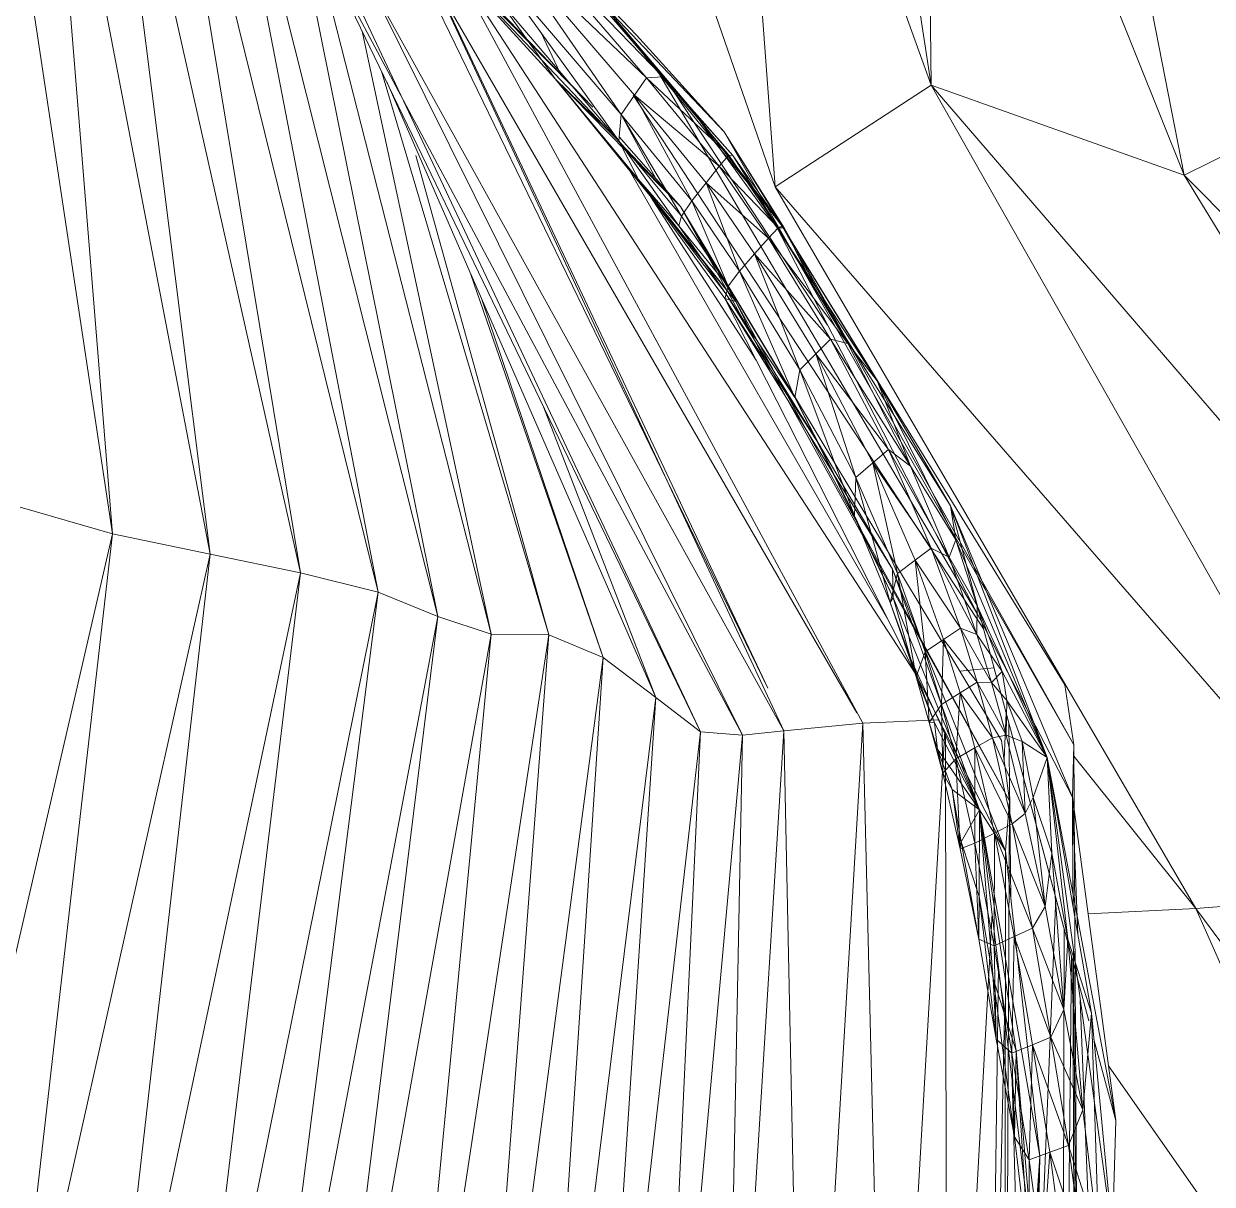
# Model space of a CAD drawing. Header units: millimetres. Extents: x -8546 to 211781, y -3000 to 31870.
# Drawn here: x -4209.31 to -4163.77, y 2636.66 to 2681.13 of the extents above; entities that cross this region are included whole.
import ezdxf

# ---------------------------------------------------------------- set-up
doc = ezdxf.new("R2010")
doc.units = ezdxf.units.MM
doc.layers.add('G-IMPT', color=8, linetype='Continuous', lineweight=9)
doc.layers.add('I-FURN', color=30, linetype='Continuous', lineweight=9)

# ---------------------------------------------------------------- blocks, each defined once
blk = doc.blocks.new('Artificial banana plant 1500mm - Family 4__C1-728657-Begane grond')
at = {"layer": 'G-IMPT'}
for p, q in [((234.186, 48.772), (238.212, 21.906)), ((234.186, 48.772), (238.212, 21.906)), ((230.295, 43.95), (232.244, 18.005)), ((230.295, 43.95), (232.244, 18.005)), ((230.295, 43.95), (238.212, 21.906)), ((230.295, 43.95), (238.212, 21.906)), ((238.013, 43.146), (238.212, 21.906)), ((238.013, 43.146), (238.212, 21.906)), ((238.013, 43.146), (247.911, 18.459)), ((238.013, 43.146), (247.911, 18.459)), ((223.66, 42.717), (232.244, 18.005)), ((223.66, 42.717), (232.244, 18.005)), ((243.489, 41.101), (247.911, 18.459)), ((243.489, 41.101), (247.911, 18.459)), ((206.381, 37.387), (214.049, 3.216)), ((206.381, 37.387), (214.049, 3.216)), ((206.381, 37.387), (210.586, 3.926)), ((206.381, 37.387), (210.586, 3.926)), ((217.023, 2.477), (208.393, 37.466)), ((217.023, 2.477), (208.393, 37.466)), ((208.393, 37.466), (214.049, 3.216)), ((208.393, 37.466), (214.049, 3.216)), ((201.986, 37.051), (206.841, 4.707)), ((201.986, 37.051), (206.841, 4.707)), ((204.228, 37.109), (210.586, 3.926)), ((204.228, 37.109), (210.586, 3.926)), ((204.228, 37.109), (206.841, 4.707)), ((204.228, 37.109), (206.841, 4.707)), ((219.315, 1.544), (210.324, 37.235)), ((219.315, 1.544), (210.324, 37.235)), ((210.324, 37.235), (217.023, 2.477)), ((210.324, 37.235), (217.023, 2.477)), ((215.442, 35.805), (226.925, 23.824)), ((215.442, 35.805), (226.925, 23.824)), ((213.727, 32.905), (225.257, 21.059)), ((213.727, 32.905), (225.257, 21.059)), ((213.341, 31.172), (219.315, 1.544)), ((213.341, 31.172), (219.315, 1.544)), ((213.471, 30.914), (229.377, -2.88)), ((213.471, 30.914), (229.377, -2.88)), ((217.256, 30.013), (231.955, -1.203)), ((217.256, 30.013), (231.955, -1.203)), ((214.243, 28.752), (221.355, 0.864)), ((214.243, 28.752), (221.355, 0.864)), ((217.253, 29.094), (231.955, -1.203)), ((222.064, 28.275), (227.312, 22.182)), ((222.064, 28.275), (227.312, 22.182)), ((222.064, 28.275), (227.937, 22.222)), ((222.064, 28.275), (227.937, 22.222)), ((223.124, 27.81), (227.937, 22.222)), ((223.124, 27.81), (227.937, 22.222)), ((223.812, 22.144), (218.98, 27.431)), ((223.812, 22.144), (218.98, 27.431)), ((218.98, 27.431), (228.606, 17.255)), ((218.98, 27.431), (228.606, 17.255)), ((218.98, 27.431), (225.257, 21.059)), ((218.98, 27.431), (225.257, 21.059)), ((226.852, 21.515), (221.652, 27.57)), ((226.343, 20.774), (221.652, 27.57)), ((226.343, 20.774), (221.652, 27.57)), ((221.652, 27.57), (226.852, 21.515)), ((221.652, 27.57), (227.312, 22.182)), ((221.652, 27.57), (227.312, 22.182)), ((214.888, 27.135), (229.377, -2.88)), ((214.888, 27.135), (229.377, -2.88)), ((214.888, 27.135), (230.983, -3.008)), ((214.888, 27.135), (230.983, -3.008)), ((225.257, 21.059), (219.851, 26.641)), ((225.257, 21.059), (219.851, 26.641)), ((219.851, 26.641), (237.609, -0.629)), ((219.851, 26.641), (237.609, -0.629)), ((219.851, 26.641), (235.601, -2.549)), ((219.851, 26.641), (235.601, -2.549)), ((226.343, 20.774), (221.2, 26.792)), ((226.343, 20.774), (221.2, 26.792)), ((221.2, 26.792), (226.242, 19.768)), ((221.2, 26.792), (226.242, 19.768)), ((216.511, 26.145), (230.983, -3.008)), ((216.511, 26.145), (230.983, -3.008)), ((219.17, 25.863), (235.369, -2.149)), ((219.17, 25.863), (235.369, -2.149)), ((219.17, 25.863), (232.573, -2.834)), ((219.17, 25.863), (232.573, -2.834)), ((217.116, 25.055), (232.573, -2.834)), ((217.116, 25.055), (232.573, -2.834)), ((226.242, 19.768), (221.612, 25.219)), ((226.242, 19.768), (221.612, 25.219)), ((221.612, 25.219), (223.812, 22.144)), ((221.612, 25.219), (223.812, 22.144)), ((225.561, 25.09), (228.951, 21.089)), ((225.561, 25.09), (228.951, 21.089)), ((225.561, 25.09), (232.578, 16.432)), ((225.561, 25.09), (232.578, 16.432)), ((227.937, 22.222), (225.561, 25.09)), ((227.937, 22.222), (225.561, 25.09)), ((225.561, 25.09), (230.279, 20.119)), ((225.561, 25.09), (230.279, 20.119)), ((216.412, 23.978), (221.355, 0.864)), ((216.412, 23.978), (221.355, 0.864)), ((223.27, 23.909), (223.998, 22.359)), ((223.27, 23.909), (223.998, 22.359)), ((226.925, 23.824), (230.279, 20.119)), ((226.925, 23.824), (230.279, 20.119)), ((217.156, 22.436), (223.564, 0.834)), ((217.156, 22.436), (223.564, 0.834)), ((217.353, 22.03), (227.662, -1.566)), ((217.353, 22.03), (227.662, -1.566)), ((223.812, 22.144), (230.726, 13.614)), ((223.812, 22.144), (230.726, 13.614)), ((226.242, 19.768), (223.812, 22.144)), ((226.242, 19.768), (223.812, 22.144)), ((227.004, 18.293), (223.812, 22.144)), ((227.004, 18.293), (223.812, 22.144)), ((223.812, 22.144), (228.606, 17.255)), ((223.812, 22.144), (228.606, 17.255)), ((227.312, 22.182), (226.852, 21.515)), ((227.312, 22.182), (226.852, 21.515)), ((227.312, 22.182), (227.937, 22.222)), ((227.312, 22.182), (227.937, 22.222)), ((227.312, 22.182), (230.093, 18.804)), ((227.312, 22.182), (230.093, 18.804)), ((227.312, 22.182), (230.466, 19.216)), ((227.312, 22.182), (230.466, 19.216)), ((227.822, 22.3), (240.005, 1.611)), ((227.822, 22.3), (240.005, 1.611)), ((227.937, 22.222), (230.466, 19.216)), ((227.937, 22.222), (230.466, 19.216)), ((227.937, 22.222), (228.951, 21.089)), ((227.937, 22.222), (228.951, 21.089)), ((227.937, 22.222), (230.613, 19.202)), ((227.937, 22.222), (230.613, 19.202)), ((232.244, 18.005), (238.212, 21.906)), ((232.244, 18.005), (238.212, 21.906)), ((238.212, 21.906), (247.911, 18.459)), ((238.212, 21.906), (247.911, 18.459)), ((238.212, 21.906), (255.776, -9.077)), ((238.212, 21.906), (255.776, -9.077)), ((238.212, 21.906), (264.148, -8.197)), ((238.212, 21.906), (264.148, -8.197)), ((247.911, 18.459), (255.539, 22.199)), ((247.911, 18.459), (255.539, 22.199)), ((226.852, 21.515), (226.343, 20.774)), ((226.852, 21.515), (226.343, 20.774)), ((226.8, 21.515), (240.224, 1.073)), ((226.8, 21.515), (240.224, 1.073)), ((229.595, 18.165), (226.852, 21.515)), ((229.049, 17.468), (226.852, 21.515)), ((229.049, 17.468), (226.852, 21.515)), ((226.852, 21.515), (229.595, 18.165)), ((226.852, 21.515), (230.093, 18.804)), ((226.852, 21.515), (230.093, 18.804)), ((228.392, 21.597), (234.246, 12.711)), ((228.392, 21.597), (234.246, 12.711)), ((228.951, 21.089), (230.613, 19.202)), ((228.951, 21.089), (230.613, 19.202)), ((228.951, 21.089), (232.578, 16.432)), ((228.951, 21.089), (232.578, 16.432)), ((228.951, 21.089), (232.313, 16.438)), ((228.951, 21.089), (232.313, 16.438)), ((228.951, 21.089), (232.501, 16.499)), ((228.951, 21.089), (232.501, 16.499)), ((226.343, 20.774), (226.243, 19.767)), ((226.343, 20.774), (226.243, 19.767)), ((226.338, 20.774), (227.684, 18.303)), ((226.338, 20.774), (227.684, 18.303)), ((229.049, 17.468), (226.343, 20.774)), ((229.049, 17.468), (226.343, 20.774)), ((226.343, 20.774), (228.647, 16.879)), ((226.343, 20.774), (228.647, 16.879)), ((230.279, 20.119), (232.578, 16.432)), ((230.279, 20.119), (232.578, 16.432)), ((230.279, 20.119), (243.689, -3.382)), ((230.279, 20.119), (243.689, -3.382)), ((230.279, 20.119), (243.333, -1.082)), ((230.279, 20.119), (243.333, -1.082)), ((228.647, 16.879), (226.243, 19.767)), ((228.647, 16.879), (226.243, 19.767)), ((226.243, 19.767), (228.55, 16.514)), ((226.243, 19.767), (228.55, 16.514)), ((226.243, 19.767), (227.004, 18.293)), ((226.243, 19.767), (227.004, 18.293)), ((228.606, 17.255), (226.258, 19.922)), ((228.606, 17.255), (226.258, 19.922)), ((218.465, 19.205), (223.564, 0.834)), ((218.465, 19.205), (223.564, 0.834)), ((230.093, 18.804), (230.466, 19.216)), ((230.093, 18.804), (230.466, 19.216)), ((230.466, 19.216), (232.35, 16.438)), ((230.466, 19.216), (232.35, 16.438)), ((230.466, 19.216), (230.613, 19.202)), ((230.466, 19.216), (230.613, 19.202)), ((230.613, 19.202), (232.501, 16.499)), ((230.613, 19.202), (232.501, 16.499)), ((232.35, 16.438), (230.613, 19.202)), ((232.35, 16.438), (230.613, 19.202)), ((230.093, 18.804), (229.595, 18.165)), ((230.093, 18.804), (229.595, 18.165)), ((230.093, 18.804), (231.977, 16.046)), ((230.093, 18.804), (231.977, 16.046)), ((230.093, 18.804), (232.35, 16.438)), ((230.093, 18.804), (232.35, 16.438)), ((226.643, 18.652), (236.596, 1.363)), ((226.643, 18.652), (236.596, 1.363)), ((227.004, 18.293), (230.307, 13.732)), ((227.004, 18.293), (230.307, 13.732)), ((227.004, 18.293), (230.726, 13.614)), ((227.004, 18.293), (230.726, 13.614)), ((230.364, 13.898), (227.004, 18.293)), ((230.364, 13.898), (227.004, 18.293)), ((228.55, 16.514), (227.004, 18.293)), ((228.55, 16.514), (227.004, 18.293)), ((247.911, 18.459), (264.148, -8.197)), ((247.911, 18.459), (264.148, -8.197)), ((247.911, 18.459), (273.236, -7.216)), ((247.911, 18.459), (273.236, -7.216)), ((229.595, 18.165), (229.049, 17.468)), ((229.595, 18.165), (229.049, 17.468)), ((231.452, 15.44), (229.595, 18.165)), ((230.874, 14.779), (229.595, 18.165)), ((230.874, 14.779), (229.595, 18.165)), ((229.595, 18.165), (231.452, 15.44)), ((229.595, 18.165), (231.977, 16.046)), ((229.595, 18.165), (231.977, 16.046)), ((232.244, 18.005), (248.36, -9.646)), ((232.244, 18.005), (248.36, -9.646)), ((232.244, 18.005), (255.776, -9.077)), ((232.244, 18.005), (255.776, -9.077)), ((227.462, 17.641), (231.509, 11.367)), ((227.462, 17.641), (231.509, 11.367)), ((229.049, 17.468), (228.647, 16.879)), ((229.049, 17.468), (228.647, 16.879)), ((230.874, 14.779), (229.049, 17.468)), ((230.874, 14.779), (229.049, 17.468)), ((229.049, 17.468), (230.433, 14.206)), ((229.049, 17.468), (230.433, 14.206)), ((228.647, 16.879), (228.55, 16.514)), ((228.647, 16.879), (228.55, 16.514)), ((230.726, 13.614), (228.606, 17.255)), ((230.726, 13.614), (228.606, 17.255)), ((228.606, 17.255), (241.22, -5.528)), ((228.606, 17.255), (241.22, -5.528)), ((228.606, 17.255), (240.912, -3.208)), ((228.606, 17.255), (240.912, -3.208)), ((230.433, 14.206), (228.647, 16.879)), ((230.433, 14.206), (228.647, 16.879)), ((230.433, 14.206), (228.55, 16.514)), ((230.433, 14.206), (228.55, 16.514)), ((230.364, 13.898), (228.55, 16.514)), ((230.364, 13.898), (228.55, 16.514)), ((231.977, 16.046), (232.35, 16.438)), ((231.977, 16.046), (232.35, 16.438)), ((232.501, 16.499), (232.313, 16.438)), ((232.501, 16.499), (232.313, 16.438)), ((232.313, 16.438), (243.629, -5.376)), ((232.313, 16.438), (243.629, -5.376)), ((236.145, 10.577), (232.313, 16.438)), ((236.145, 10.577), (232.313, 16.438)), ((232.578, 16.432), (232.313, 16.438)), ((232.578, 16.432), (232.313, 16.438)), ((232.313, 16.438), (238.957, 5.786)), ((232.313, 16.438), (238.957, 5.786)), ((232.35, 16.438), (232.501, 16.499)), ((232.35, 16.438), (232.501, 16.499)), ((232.35, 16.438), (235.017, 12.005)), ((232.35, 16.438), (235.017, 12.005)), ((232.501, 16.499), (236.145, 10.577)), ((232.501, 16.499), (236.145, 10.577)), ((235.017, 12.005), (232.501, 16.499)), ((235.017, 12.005), (232.501, 16.499)), ((232.578, 16.432), (243.689, -3.382)), ((232.578, 16.432), (243.689, -3.382)), ((232.578, 16.432), (233.712, 14.195)), ((232.578, 16.432), (233.712, 14.195)), ((231.977, 16.046), (231.452, 15.44)), ((231.977, 16.046), (231.452, 15.44)), ((231.977, 16.046), (234.36, 12.167)), ((231.977, 16.046), (234.36, 12.167)), ((231.977, 16.046), (235.017, 12.005)), ((231.977, 16.046), (235.017, 12.005)), ((231.452, 15.44), (230.874, 14.779)), ((231.452, 15.44), (230.874, 14.779)), ((233.797, 11.606), (231.452, 15.44)), ((233.182, 10.995), (231.452, 15.44)), ((233.182, 10.995), (231.452, 15.44)), ((231.452, 15.44), (233.797, 11.606)), ((231.452, 15.44), (234.36, 12.167)), ((231.452, 15.44), (234.36, 12.167)), ((220.581, 14.642), (225.646, -0.026)), ((220.581, 14.642), (225.646, -0.026)), ((230.874, 14.779), (230.433, 14.206)), ((230.874, 14.779), (230.433, 14.206)), ((233.182, 10.995), (230.874, 14.779)), ((233.182, 10.995), (230.874, 14.779)), ((230.874, 14.779), (232.99, 9.932)), ((230.874, 14.779), (232.99, 9.932)), ((230.433, 14.206), (230.364, 13.898)), ((230.433, 14.206), (230.364, 13.898)), ((232.99, 9.932), (230.433, 14.206)), ((232.99, 9.932), (230.433, 14.206)), ((230.364, 13.898), (230.307, 13.732)), ((230.364, 13.898), (230.307, 13.732)), ((230.307, 13.732), (241.068, -7.433)), ((230.307, 13.732), (241.068, -7.433)), ((233.919, 8.134), (230.307, 13.732)), ((233.919, 8.134), (230.307, 13.732)), ((236.729, 3.361), (230.307, 13.732)), ((236.729, 3.361), (230.307, 13.732)), ((230.307, 13.732), (230.726, 13.614)), ((230.307, 13.732), (230.726, 13.614)), ((232.99, 9.932), (230.364, 13.898)), ((232.99, 9.932), (230.364, 13.898)), ((233.919, 8.134), (230.364, 13.898)), ((233.919, 8.134), (230.364, 13.898)), ((221.015, 13.646), (225.646, -0.026)), ((221.015, 13.646), (225.646, -0.026)), ((230.726, 13.614), (241.22, -5.528)), ((230.726, 13.614), (241.22, -5.528)), ((230.726, 13.614), (232.056, 10.909)), ((230.726, 13.614), (232.056, 10.909)), ((234.36, 12.167), (233.797, 11.606)), ((234.36, 12.167), (233.797, 11.606)), ((234.36, 12.167), (236.577, 7.942)), ((234.36, 12.167), (236.577, 7.942)), ((234.36, 12.167), (235.017, 12.005)), ((234.36, 12.167), (235.017, 12.005)), ((234.36, 12.167), (237.428, 7.297)), ((234.36, 12.167), (237.428, 7.297)), ((235.017, 12.005), (237.428, 7.297)), ((235.017, 12.005), (237.428, 7.297)), ((235.017, 12.005), (236.145, 10.577)), ((235.017, 12.005), (236.145, 10.577)), ((233.797, 11.606), (233.182, 10.995)), ((233.797, 11.606), (233.182, 10.995)), ((235.985, 7.43), (233.797, 11.606)), ((235.336, 6.871), (233.797, 11.606)), ((235.336, 6.871), (233.797, 11.606)), ((233.797, 11.606), (235.985, 7.43)), ((233.797, 11.606), (236.577, 7.942)), ((233.797, 11.606), (236.577, 7.942)), ((233.182, 10.995), (232.99, 9.932)), ((233.182, 10.995), (232.99, 9.932)), ((235.336, 6.871), (233.182, 10.995)), ((235.336, 6.871), (233.182, 10.995)), ((233.182, 10.995), (235.282, 5.402)), ((233.182, 10.995), (235.282, 5.402)), ((236.145, 10.577), (238.957, 5.786)), ((236.145, 10.577), (238.957, 5.786)), ((237.428, 7.297), (236.145, 10.577)), ((237.428, 7.297), (236.145, 10.577)), ((236.145, 10.577), (239.162, 4.479)), ((236.145, 10.577), (239.162, 4.479)), ((223.363, 9.578), (227.662, -1.566)), ((223.363, 9.578), (227.662, -1.566)), ((235.282, 5.402), (232.99, 9.932)), ((235.282, 5.402), (232.99, 9.932)), ((232.99, 9.932), (233.919, 8.134)), ((232.99, 9.932), (233.919, 8.134)), ((235.282, 5.402), (233.919, 8.134)), ((235.282, 5.402), (233.919, 8.134)), ((236.756, 2.267), (233.919, 8.134)), ((236.756, 2.267), (233.919, 8.134)), ((233.919, 8.134), (236.729, 3.361)), ((233.919, 8.134), (236.729, 3.361)), ((236.577, 7.942), (235.985, 7.43)), ((236.577, 7.942), (235.985, 7.43)), ((236.577, 7.942), (238.221, 4.166)), ((236.577, 7.942), (238.221, 4.166)), ((236.577, 7.942), (237.428, 7.297)), ((236.577, 7.942), (237.428, 7.297)), ((236.577, 7.942), (238.905, 3.818)), ((236.577, 7.942), (238.905, 3.818)), ((235.985, 7.43), (235.336, 6.871)), ((235.985, 7.43), (235.336, 6.871)), ((237.602, 3.697), (235.985, 7.43)), ((236.922, 3.184), (235.985, 7.43)), ((236.922, 3.184), (235.985, 7.43)), ((235.985, 7.43), (237.602, 3.697)), ((235.985, 7.43), (238.221, 4.166)), ((235.985, 7.43), (238.221, 4.166)), ((237.428, 7.297), (238.905, 3.818)), ((237.428, 7.297), (238.905, 3.818)), ((237.428, 7.297), (239.162, 4.479)), ((237.428, 7.297), (239.162, 4.479)), ((235.336, 6.871), (235.282, 5.402)), ((235.336, 6.871), (235.282, 5.402)), ((236.922, 3.184), (235.336, 6.871)), ((236.922, 3.184), (235.336, 6.871)), ((235.336, 6.871), (236.65, 2.081)), ((235.336, 6.871), (236.65, 2.081)), ((206.841, 4.707), (203.307, 5.737)), ((206.841, 4.707), (203.307, 5.737)), ((238.957, 5.786), (242.658, -3.862)), ((238.957, 5.786), (242.658, -3.862)), ((238.957, 5.786), (243.775, -12.142)), ((238.957, 5.786), (244.262, -13.951)), ((238.957, 5.786), (243.629, -5.376)), ((238.957, 5.786), (243.629, -5.376)), ((239.162, 4.479), (238.957, 5.786)), ((239.162, 4.479), (238.957, 5.786)), ((236.65, 2.081), (235.282, 5.402)), ((236.65, 2.081), (235.282, 5.402)), ((235.282, 5.402), (236.756, 2.267)), ((235.282, 5.402), (236.756, 2.267)), ((206.841, 4.707), (199.448, -27.344)), ((206.841, 4.707), (199.448, -27.344)), ((206.841, 4.707), (203.079, -28.258)), ((206.841, 4.707), (203.079, -28.258)), ((210.586, 3.926), (206.841, 4.707)), ((210.586, 3.926), (206.841, 4.707)), ((238.221, 4.166), (237.602, 3.697)), ((238.221, 4.166), (237.602, 3.697)), ((238.221, 4.166), (239.335, 1.092)), ((238.221, 4.166), (239.335, 1.092)), ((238.221, 4.166), (238.905, 3.818)), ((238.221, 4.166), (238.905, 3.818)), ((238.221, 4.166), (239.967, 0.849)), ((238.221, 4.166), (239.967, 0.849)), ((238.905, 3.818), (239.162, 4.479)), ((238.905, 3.818), (239.162, 4.479)), ((239.162, 4.479), (239.976, 1.952)), ((239.162, 4.479), (239.976, 1.952)), ((239.162, 4.479), (242.658, -3.862)), ((239.162, 4.479), (242.658, -3.862)), ((210.586, 3.926), (203.379, -28.334)), ((210.586, 3.926), (203.379, -28.334)), ((210.586, 3.926), (206.93, -28.18)), ((210.586, 3.926), (206.93, -28.18)), ((214.049, 3.216), (210.586, 3.926)), ((214.049, 3.216), (210.586, 3.926)), ((237.602, 3.697), (236.922, 3.184)), ((237.602, 3.697), (236.922, 3.184)), ((238.695, 0.658), (237.602, 3.697)), ((237.99, 0.185), (237.602, 3.697)), ((237.99, 0.185), (237.602, 3.697)), ((237.602, 3.697), (238.695, 0.658)), ((237.602, 3.697), (239.335, 1.092)), ((237.602, 3.697), (239.335, 1.092)), ((238.905, 3.818), (239.967, 0.849)), ((238.905, 3.818), (239.967, 0.849)), ((238.905, 3.818), (239.976, 1.952)), ((238.905, 3.818), (239.976, 1.952)), ((214.049, 3.216), (207.376, -28.377)), ((214.049, 3.216), (207.376, -28.377)), ((210.077, -29.802), (214.049, 3.216)), ((210.077, -29.802), (214.049, 3.216)), ((217.023, 2.477), (214.049, 3.216)), ((217.023, 2.477), (214.049, 3.216)), ((236.729, 3.361), (241.068, -7.433)), ((236.729, 3.361), (241.068, -7.433)), ((236.756, 2.267), (236.729, 3.361)), ((236.756, 2.267), (236.729, 3.361)), ((240.072, -5.862), (236.729, 3.361)), ((240.072, -5.862), (236.729, 3.361)), ((236.922, 3.184), (236.65, 2.081)), ((236.922, 3.184), (236.65, 2.081)), ((237.99, 0.185), (236.922, 3.184)), ((237.99, 0.185), (236.922, 3.184)), ((236.922, 3.184), (237.639, -0.775)), ((236.922, 3.184), (237.639, -0.775)), ((217.023, 2.477), (210.453, -30.062)), ((217.023, 2.477), (210.453, -30.062)), ((212.794, -30.876), (217.023, 2.477)), ((212.794, -30.876), (217.023, 2.477)), ((219.315, 1.544), (217.023, 2.477)), ((219.315, 1.544), (217.023, 2.477)), ((236.65, 2.081), (236.756, 2.267)), ((236.65, 2.081), (236.756, 2.267)), ((237.639, -0.775), (236.65, 2.081)), ((237.639, -0.775), (236.65, 2.081)), ((236.65, 2.081), (237.443, -0.092)), ((236.65, 2.081), (237.443, -0.092)), ((237.443, -0.092), (236.756, 2.267)), ((237.443, -0.092), (236.756, 2.267)), ((236.756, 2.267), (240.072, -5.862)), ((236.756, 2.267), (240.072, -5.862)), ((239.967, 0.849), (239.976, 1.952)), ((239.967, 0.849), (239.976, 1.952)), ((239.976, 1.952), (240.942, -0.566)), ((239.976, 1.952), (240.942, -0.566)), ((239.976, 1.952), (242.658, -3.862)), ((239.976, 1.952), (242.658, -3.862)), ((219.315, 1.544), (213.135, -31.047)), ((219.315, 1.544), (213.135, -31.047)), ((219.315, 1.544), (215.188, -31.86)), ((219.315, 1.544), (215.188, -31.86)), ((221.355, 0.864), (219.315, 1.544)), ((221.355, 0.864), (219.315, 1.544)), ((239.335, 1.092), (238.695, 0.658)), ((239.335, 1.092), (238.695, 0.658)), ((239.335, 1.092), (239.983, -0.979)), ((239.335, 1.092), (239.983, -0.979)), ((239.335, 1.092), (239.967, 0.849)), ((239.335, 1.092), (239.967, 0.849)), ((239.335, 1.092), (240.53, -0.986)), ((239.335, 1.092), (240.53, -0.986)), ((221.355, 0.864), (215.484, -32.066)), ((221.355, 0.864), (215.484, -32.066)), ((221.355, 0.864), (218.199, -32.18)), ((221.355, 0.864), (218.199, -32.18)), ((223.564, 0.834), (218.344, -33.521)), ((223.564, 0.834), (218.344, -33.521)), ((223.564, 0.834), (220.942, -33.746)), ((223.564, 0.834), (220.942, -33.746)), ((223.564, 0.834), (221.355, 0.864)), ((223.564, 0.834), (221.355, 0.864)), ((225.646, -0.026), (223.564, 0.834)), ((225.646, -0.026), (223.564, 0.834)), ((238.695, 0.658), (237.99, 0.185)), ((238.695, 0.658), (237.99, 0.185)), ((238.607, -1.833), (238.695, 0.658)), ((238.607, -1.833), (238.695, 0.658)), ((239.329, -1.389), (238.695, 0.658)), ((238.695, 0.658), (239.329, -1.389)), ((238.695, 0.658), (239.983, -0.979)), ((238.695, 0.658), (239.983, -0.979)), ((239.967, 0.849), (240.53, -0.986)), ((239.967, 0.849), (240.53, -0.986)), ((239.967, 0.849), (240.942, -0.566)), ((239.967, 0.849), (240.942, -0.566)), ((237.99, 0.185), (237.639, -0.775)), ((237.99, 0.185), (237.639, -0.775)), ((238.607, -1.833), (237.99, 0.185)), ((238.607, -1.833), (237.99, 0.185)), ((237.99, 0.185), (238.141, -2.515)), ((237.99, 0.185), (238.141, -2.515)), ((225.646, -0.026), (221.192, -33.768)), ((225.646, -0.026), (221.192, -33.768)), ((225.646, -0.026), (223.336, -35.073)), ((225.646, -0.026), (223.336, -35.073)), ((227.662, -1.566), (225.646, -0.026)), ((227.662, -1.566), (225.646, -0.026)), ((237.639, -0.775), (237.443, -0.092)), ((237.639, -0.775), (237.443, -0.092)), ((238.349, -2.533), (237.443, -0.092)), ((238.349, -2.533), (237.443, -0.092)), ((237.443, -0.092), (240.072, -5.862)), ((237.443, -0.092), (240.072, -5.862)), ((239.313, -0.548), (240.625, -0.42)), ((239.313, -0.548), (240.625, -0.42)), ((238.141, -2.515), (237.639, -0.775)), ((238.141, -2.515), (237.639, -0.775)), ((237.639, -0.775), (238.349, -2.533)), ((237.639, -0.775), (238.349, -2.533)), ((240.53, -0.986), (240.942, -0.566)), ((240.53, -0.986), (240.942, -0.566)), ((240.942, -0.566), (241.121, -1.676)), ((240.942, -0.566), (241.121, -1.676)), ((240.942, -0.566), (242.658, -3.862)), ((240.942, -0.566), (242.658, -3.862)), ((239.983, -0.979), (239.329, -1.389)), ((239.983, -0.979), (239.329, -1.389)), ((239.983, -0.979), (240.562, -3.103)), ((239.983, -0.979), (240.562, -3.103)), ((239.983, -0.979), (240.53, -0.986)), ((239.983, -0.979), (240.53, -0.986)), ((239.983, -0.979), (241.093, -3)), ((239.983, -0.979), (241.093, -3)), ((240.53, -0.986), (241.093, -3)), ((240.53, -0.986), (241.093, -3)), ((240.53, -0.986), (241.121, -1.676)), ((240.53, -0.986), (241.121, -1.676)), ((243.689, -3.382), (243.333, -1.082)), ((243.689, -3.382), (243.333, -1.082)), ((227.662, -1.566), (223.537, -35.073)), ((227.662, -1.566), (223.537, -35.073)), ((227.662, -1.566), (225.37, -36.583)), ((227.662, -1.566), (225.37, -36.583)), ((229.377, -2.88), (227.662, -1.566)), ((229.377, -2.88), (227.662, -1.566)), ((239.329, -1.389), (238.607, -1.833)), ((239.329, -1.389), (238.607, -1.833)), ((239.159, -3.908), (239.329, -1.389)), ((239.159, -3.908), (239.329, -1.389)), ((239.894, -3.489), (239.329, -1.389)), ((239.329, -1.389), (239.894, -3.489)), ((239.329, -1.389), (240.562, -3.103)), ((239.329, -1.389), (240.562, -3.103)), ((241.093, -3), (241.121, -1.676)), ((241.093, -3), (241.121, -1.676)), ((241.121, -1.676), (241.701, -3.253)), ((241.121, -1.676), (241.701, -3.253)), ((241.121, -1.676), (242.658, -3.862)), ((241.121, -1.676), (242.658, -3.862)), ((238.607, -1.833), (238.141, -2.515)), ((238.607, -1.833), (238.141, -2.515)), ((239.159, -3.908), (238.607, -1.833)), ((239.159, -3.908), (238.607, -1.833)), ((238.607, -1.833), (238.664, -4.462)), ((238.607, -1.833), (238.664, -4.462)), ((241.089, -2.147), (241.009, -3.938)), ((241.089, -2.147), (241.009, -3.938)), ((235.601, -2.549), (232.573, -2.834)), ((235.601, -2.549), (232.573, -2.834)), ((235.601, -2.549), (233.351, -40.354)), ((235.601, -2.549), (233.351, -40.354)), ((238.517, -2.416), (235.601, -2.549)), ((238.517, -2.416), (235.601, -2.549)), ((235.601, -2.549), (236.539, -40.922)), ((235.601, -2.549), (236.539, -40.922)), ((238.664, -4.462), (238.141, -2.515)), ((238.664, -4.462), (238.141, -2.515)), ((238.141, -2.515), (238.459, -3.538)), ((238.141, -2.515), (238.459, -3.538)), ((238.141, -2.515), (238.349, -2.533)), ((238.141, -2.515), (238.349, -2.533)), ((238.459, -3.538), (238.349, -2.533)), ((238.459, -3.538), (238.349, -2.533)), ((238.349, -2.533), (240.072, -5.862)), ((238.349, -2.533), (240.072, -5.862)), ((241.276, -9.289), (241.195, -2.541)), ((241.276, -9.289), (241.195, -2.541)), ((229.377, -2.88), (225.512, -36.622)), ((229.377, -2.88), (225.512, -36.622)), ((229.377, -2.88), (227.782, -36.961)), ((229.377, -2.88), (227.782, -36.961)), ((230.983, -3.008), (227.891, -37.342)), ((230.983, -3.008), (227.891, -37.342)), ((230.983, -3.008), (229.377, -2.88)), ((230.983, -3.008), (229.377, -2.88)), ((230.983, -3.008), (230.284, -38.77)), ((230.983, -3.008), (230.284, -38.77)), ((232.573, -2.834), (230.336, -39.024)), ((232.573, -2.834), (230.336, -39.024)), ((232.573, -2.834), (230.983, -3.008)), ((232.573, -2.834), (230.983, -3.008)), ((232.573, -2.834), (233.351, -40.354)), ((232.573, -2.834), (233.351, -40.354)), ((238.739, -2.852), (236.539, -40.922)), ((238.739, -2.852), (236.539, -40.922)), ((238.766, -2.904), (238.813, -39.924)), ((238.766, -2.904), (238.813, -39.924)), ((240.562, -3.103), (239.894, -3.489)), ((240.562, -3.103), (239.894, -3.489)), ((240.562, -3.103), (241.093, -3)), ((240.562, -3.103), (241.093, -3)), ((240.562, -3.103), (241.325, -6.403)), ((240.562, -3.103), (241.325, -6.403)), ((240.562, -3.103), (241.814, -6.009)), ((240.562, -3.103), (241.814, -6.009)), ((241.093, -3), (241.814, -6.009)), ((241.093, -3), (241.814, -6.009)), ((241.093, -3), (241.701, -3.253)), ((241.093, -3), (241.701, -3.253)), ((238.664, -4.462), (238.459, -3.538)), ((238.664, -4.462), (238.459, -3.538)), ((239.018, -5.087), (238.459, -3.538)), ((239.018, -5.087), (238.459, -3.538)), ((238.459, -3.538), (240.072, -5.862)), ((238.459, -3.538), (240.072, -5.862)), ((239.894, -3.489), (239.159, -3.908)), ((239.894, -3.489), (239.159, -3.908)), ((239.89, -7.146), (239.894, -3.489)), ((239.89, -7.146), (239.894, -3.489)), ((240.643, -6.759), (239.894, -3.489)), ((239.894, -3.489), (240.643, -6.759)), ((239.894, -3.489), (241.325, -6.403)), ((239.894, -3.489), (241.325, -6.403)), ((241.22, -5.528), (240.912, -3.208)), ((241.22, -5.528), (240.912, -3.208)), ((241.814, -6.009), (241.701, -3.253)), ((241.814, -6.009), (241.701, -3.253)), ((241.701, -3.253), (242.131, -5.394)), ((241.701, -3.253), (242.131, -5.394)), ((241.701, -3.253), (242.658, -3.862)), ((241.701, -3.253), (242.658, -3.862)), ((243.629, -5.376), (243.689, -3.382)), ((243.629, -5.376), (243.689, -3.382)), ((243.92, -45.924), (243.689, -3.382)), ((243.861, -35.073), (243.689, -3.382)), ((239.159, -3.908), (238.664, -4.462)), ((239.159, -3.908), (238.664, -4.462)), ((239.89, -7.146), (239.159, -3.908)), ((239.89, -7.146), (239.159, -3.908)), ((239.159, -3.908), (239.322, -7.358)), ((239.159, -3.908), (239.322, -7.358)), ((242.131, -5.394), (242.658, -3.862)), ((242.131, -5.394), (242.658, -3.862)), ((244.358, -13.655), (242.658, -3.862)), ((244.358, -13.655), (242.658, -3.862)), ((245.16, -22.129), (242.658, -3.862)), ((245.16, -22.129), (242.658, -3.862)), ((242.658, -3.862), (245.288, -17.77)), ((242.658, -3.862), (245.288, -17.77)), ((242.842, -7.527), (242.658, -3.862)), ((242.842, -7.527), (242.658, -3.862)), ((243.455, -10.826), (242.658, -3.862)), ((243.455, -10.826), (242.658, -3.862)), ((243.684, -3.805), (248.36, -9.646)), ((243.684, -3.805), (248.36, -9.646)), ((239.322, -7.358), (238.664, -4.462)), ((239.322, -7.358), (238.664, -4.462)), ((238.664, -4.462), (239.018, -5.087)), ((238.664, -4.462), (239.018, -5.087)), ((239.322, -7.358), (239.018, -5.087)), ((239.322, -7.358), (239.018, -5.087)), ((239.367, -7.095), (239.018, -5.087)), ((239.367, -7.095), (239.018, -5.087)), ((239.018, -5.087), (240.072, -5.862)), ((239.018, -5.087), (240.072, -5.862)), ((241.814, -6.009), (242.131, -5.394)), ((241.814, -6.009), (242.131, -5.394)), ((242.58, -9.57), (242.131, -5.394)), ((242.58, -9.57), (242.131, -5.394)), ((242.131, -5.394), (242.842, -7.527)), ((242.131, -5.394), (242.842, -7.527)), ((243.643, -9.069), (243.629, -5.376)), ((243.643, -9.069), (243.629, -5.376)), ((243.835, -10.64), (243.629, -5.376)), ((243.835, -10.64), (243.629, -5.376)), ((243.66, -9.632), (243.629, -5.376)), ((243.66, -9.632), (243.629, -5.376)), ((245.288, -17.77), (243.629, -5.376)), ((245.288, -17.77), (243.629, -5.376)), ((239.367, -7.095), (240.072, -5.862)), ((239.367, -7.095), (240.072, -5.862)), ((240.055, -9.19), (240.072, -5.862)), ((240.055, -9.19), (240.072, -5.862)), ((242.159, -23.208), (240.072, -5.862)), ((242.159, -23.208), (240.072, -5.862)), ((241.469, -15.106), (240.072, -5.862)), ((241.469, -15.106), (240.072, -5.862)), ((240.587, -12.335), (240.072, -5.862)), ((240.587, -12.335), (240.072, -5.862)), ((242.378, -19.144), (240.072, -5.862)), ((242.378, -19.144), (240.072, -5.862)), ((240.072, -5.862), (241.068, -7.433)), ((240.072, -5.862), (241.068, -7.433)), ((241.068, -7.433), (241.22, -5.528)), ((241.068, -7.433), (241.22, -5.528)), ((241.072, -34.543), (241.22, -5.528)), ((241.072, -34.543), (241.22, -5.528)), ((241.325, -6.403), (241.814, -6.009)), ((241.325, -6.403), (241.814, -6.009)), ((241.814, -6.009), (242.58, -9.57)), ((241.814, -6.009), (242.58, -9.57)), ((240.643, -6.759), (239.89, -7.146)), ((240.643, -6.759), (239.89, -7.146)), ((240.628, -11.078), (240.643, -6.759)), ((240.628, -11.078), (240.643, -6.759)), ((241.325, -6.403), (240.643, -6.759)), ((241.325, -6.403), (240.643, -6.759)), ((241.4, -10.724), (240.643, -6.759)), ((240.643, -6.759), (241.4, -10.724)), ((240.643, -6.759), (242.097, -10.401)), ((240.643, -6.759), (242.097, -10.401)), ((241.325, -6.403), (242.097, -10.401)), ((241.325, -6.403), (242.097, -10.401)), ((241.325, -6.403), (242.58, -9.57)), ((241.325, -6.403), (242.58, -9.57)), ((239.322, -7.358), (239.367, -7.095)), ((239.322, -7.358), (239.367, -7.095)), ((239.89, -7.146), (239.322, -7.358)), ((239.89, -7.146), (239.322, -7.358)), ((240.039, -10.821), (239.367, -7.095)), ((240.039, -10.821), (239.367, -7.095)), ((240.055, -9.19), (239.367, -7.095)), ((240.055, -9.19), (239.367, -7.095)), ((240.628, -11.078), (239.89, -7.146)), ((240.628, -11.078), (239.89, -7.146)), ((239.89, -7.146), (240.039, -10.821)), ((239.89, -7.146), (240.039, -10.821)), ((240.039, -10.821), (239.322, -7.358)), ((240.039, -10.821), (239.322, -7.358)), ((241.013, -46.049), (241.068, -7.433)), ((241.013, -46.049), (241.068, -7.433)), ((242.378, -19.144), (241.068, -7.433)), ((242.378, -19.144), (241.068, -7.433)), ((242.58, -9.57), (242.842, -7.527)), ((242.58, -9.57), (242.842, -7.527)), ((243.298, -13.521), (242.842, -7.527)), ((243.298, -13.521), (242.842, -7.527)), ((242.842, -7.527), (243.455, -10.826)), ((242.842, -7.527), (243.455, -10.826)), ((248.36, -9.646), (255.776, -9.077)), ((248.36, -9.646), (255.776, -9.077)), ((240.039, -10.821), (240.055, -9.19)), ((240.039, -10.821), (240.055, -9.19)), ((240.708, -14.653), (240.055, -9.19)), ((240.708, -14.653), (240.055, -9.19)), ((240.587, -12.335), (240.055, -9.19)), ((240.587, -12.335), (240.055, -9.19)), ((242.996, -9.243), (242.212, -28.252)), ((242.996, -9.243), (242.212, -28.252)), ((240.551, -9.845), (238.919, -39.89)), ((240.551, -9.845), (238.919, -39.89)), ((242.097, -10.401), (242.58, -9.57)), ((242.097, -10.401), (242.58, -9.57)), ((242.58, -9.57), (243.298, -13.521)), ((242.58, -9.57), (243.298, -13.521)), ((244.228, -9.852), (248.36, -9.646)), ((244.228, -9.852), (248.36, -9.646)), ((248.36, -9.646), (261.279, -38.877)), ((248.36, -9.646), (261.279, -38.877)), ((248.36, -9.646), (269.55, -38.409)), ((248.36, -9.646), (269.55, -38.409)), ((242.097, -10.401), (241.4, -10.724)), ((242.097, -10.401), (241.4, -10.724)), ((242.097, -10.401), (242.804, -14.578)), ((242.097, -10.401), (242.804, -14.578)), ((242.097, -10.401), (243.298, -13.521)), ((242.097, -10.401), (243.298, -13.521)), ((243.258, -34.824), (243.312, -10.419)), ((243.258, -34.824), (243.312, -10.419)), ((240.708, -14.653), (240.039, -10.821)), ((240.708, -14.653), (240.039, -10.821)), ((240.628, -11.078), (240.039, -10.821)), ((240.628, -11.078), (240.039, -10.821)), ((241.4, -10.724), (240.628, -11.078)), ((241.4, -10.724), (240.628, -11.078)), ((241.31, -15.191), (241.4, -10.724)), ((241.31, -15.191), (241.4, -10.724)), ((242.095, -14.871), (241.4, -10.724)), ((241.4, -10.724), (242.095, -14.871)), ((241.4, -10.724), (242.804, -14.578)), ((241.4, -10.724), (242.804, -14.578)), ((243.298, -13.521), (243.455, -10.826)), ((243.298, -13.521), (243.455, -10.826)), ((244.035, -17.366), (243.455, -10.826)), ((244.035, -17.366), (243.455, -10.826)), ((243.455, -10.826), (244.358, -13.655)), ((243.455, -10.826), (244.358, -13.655)), ((241.31, -15.191), (240.628, -11.078)), ((241.31, -15.191), (240.628, -11.078)), ((240.628, -11.078), (240.708, -14.653)), ((240.628, -11.078), (240.708, -14.653)), ((243.811, -30.737), (243.671, -11.259)), ((243.811, -30.737), (243.671, -11.259)), ((243.332, -35.073), (243.598, -11.481)), ((243.332, -35.073), (243.598, -11.481)), ((243.745, -36.649), (243.652, -11.685)), ((243.745, -36.649), (243.652, -11.685)), ((240.424, -38.81), (240.794, -11.859)), ((240.424, -38.81), (240.794, -11.859)), ((241.415, -18.404), (240.587, -12.335)), ((241.415, -18.404), (240.587, -12.335)), ((240.708, -14.653), (240.587, -12.335)), ((240.708, -14.653), (240.587, -12.335)), ((241.469, -15.106), (240.587, -12.335)), ((241.469, -15.106), (240.587, -12.335)), ((244.641, -31.3), (243.933, -13.174)), ((244.641, -31.3), (243.933, -13.174)), ((242.804, -14.578), (243.298, -13.521)), ((242.804, -14.578), (243.298, -13.521)), ((243.298, -13.521), (244.035, -17.366)), ((243.298, -13.521), (244.035, -17.366)), ((244.035, -17.366), (244.358, -13.655)), ((244.035, -17.366), (244.358, -13.655)), ((244.358, -13.655), (245.16, -22.129)), ((244.358, -13.655), (245.16, -22.129)), ((244.641, -22.427), (244.358, -13.655)), ((244.641, -22.427), (244.358, -13.655)), ((240.475, -38.454), (241.032, -13.84)), ((240.475, -38.454), (241.032, -13.84)), ((241.415, -18.404), (240.708, -14.653)), ((241.415, -18.404), (240.708, -14.653)), ((241.31, -15.191), (240.708, -14.653)), ((241.31, -15.191), (240.708, -14.653)), ((242.095, -14.871), (241.31, -15.191)), ((242.095, -14.871), (241.31, -15.191)), ((241.967, -19.28), (242.095, -14.871)), ((241.967, -19.28), (242.095, -14.871)), ((242.804, -14.578), (242.095, -14.871)), ((242.804, -14.578), (242.095, -14.871)), ((242.76, -18.992), (242.095, -14.871)), ((242.095, -14.871), (242.76, -18.992)), ((242.095, -14.871), (243.477, -18.728)), ((242.095, -14.871), (243.477, -18.728)), ((242.804, -14.578), (243.477, -18.728)), ((242.804, -14.578), (243.477, -18.728)), ((242.804, -14.578), (244.035, -17.366)), ((242.804, -14.578), (244.035, -17.366)), ((244.454, -14.666), (245.288, -17.77)), ((244.454, -14.666), (245.288, -17.77)), ((241.967, -19.28), (241.31, -15.191)), ((241.967, -19.28), (241.31, -15.191)), ((241.31, -15.191), (241.415, -18.404)), ((241.31, -15.191), (241.415, -18.404)), ((241.415, -18.404), (241.469, -15.106)), ((241.415, -18.404), (241.469, -15.106)), ((242.159, -23.208), (241.469, -15.106)), ((242.159, -23.208), (241.469, -15.106)), ((241.991, -23.308), (241.469, -15.106)), ((241.991, -23.308), (241.469, -15.106)), ((245.008, -15.679), (261.279, -38.877)), ((245.008, -15.679), (261.279, -38.877)), ((241.702, -29.432), (241.322, -16.254)), ((241.702, -29.432), (241.322, -16.254)), ((243.477, -18.728), (244.035, -17.366)), ((243.477, -18.728), (244.035, -17.366)), ((244.035, -17.366), (244.641, -22.427)), ((244.035, -17.366), (244.641, -22.427)), ((245.16, -22.129), (245.288, -17.77)), ((245.16, -22.129), (245.288, -17.77)), ((241.991, -23.308), (241.415, -18.404)), ((241.991, -23.308), (241.415, -18.404)), ((241.967, -19.28), (241.415, -18.404)), ((241.967, -19.28), (241.415, -18.404)), ((242.76, -18.992), (241.967, -19.28)), ((242.76, -18.992), (241.967, -19.28)), ((242.484, -23.166), (242.76, -18.992)), ((242.484, -23.166), (242.76, -18.992)), ((243.477, -18.728), (242.76, -18.992)), ((243.477, -18.728), (242.76, -18.992)), ((243.281, -22.91), (242.76, -18.992)), ((242.76, -18.992), (243.281, -22.91)), ((242.76, -18.992), (244.002, -22.675)), ((242.76, -18.992), (244.002, -22.675)), ((243.477, -18.728), (244.002, -22.675)), ((243.477, -18.728), (244.002, -22.675)), ((243.477, -18.728), (244.641, -22.427)), ((243.477, -18.728), (244.641, -22.427)), ((240.777, -43.518), (242.378, -19.144)), ((240.777, -43.518), (242.378, -19.144)), ((241.837, -31.713), (242.378, -19.144)), ((241.837, -31.713), (242.378, -19.144)), ((242.484, -23.166), (241.967, -19.28)), ((242.484, -23.166), (241.967, -19.28)), ((241.967, -19.28), (241.991, -23.308)), ((241.967, -19.28), (241.991, -23.308)), ((242.378, -19.144), (242.001, -39.798)), ((242.378, -19.144), (242.001, -39.798)), ((242.159, -23.208), (242.378, -19.144)), ((242.159, -23.208), (242.378, -19.144))]:
    blk.add_line(p, q, dxfattribs=at)
blk = doc.blocks.new('Artificial banana plant 1500mm - Family 4__C2-728658-Begane grond')
blk.add_blockref('Artificial banana plant 1500mm - Family 4__C1-728657-Begane grond', (0, 0))
blk = doc.blocks.new('Artificial banana plant 1500mm - Family 4-728656-Begane grond')
blk.add_blockref('Artificial banana plant 1500mm - Family 4__C2-728658-Begane grond', (0, 0))
blk = doc.blocks.new('Artificial banana plant 1500mm - Ny märkning-728662-Begane grond')
blk.add_blockref('Artificial banana plant 1500mm - Family 4-728656-Begane grond', (0, 0))

msp = doc.modelspace()

# ---------------------------------------------------------------- block references
at = {"layer": 'I-FURN'}
msp.add_blockref('Artificial banana plant 1500mm - Ny märkning-728662-Begane grond', (-4412.758, 2656.875), dxfattribs=at)

doc.saveas('drawing.dxf')
